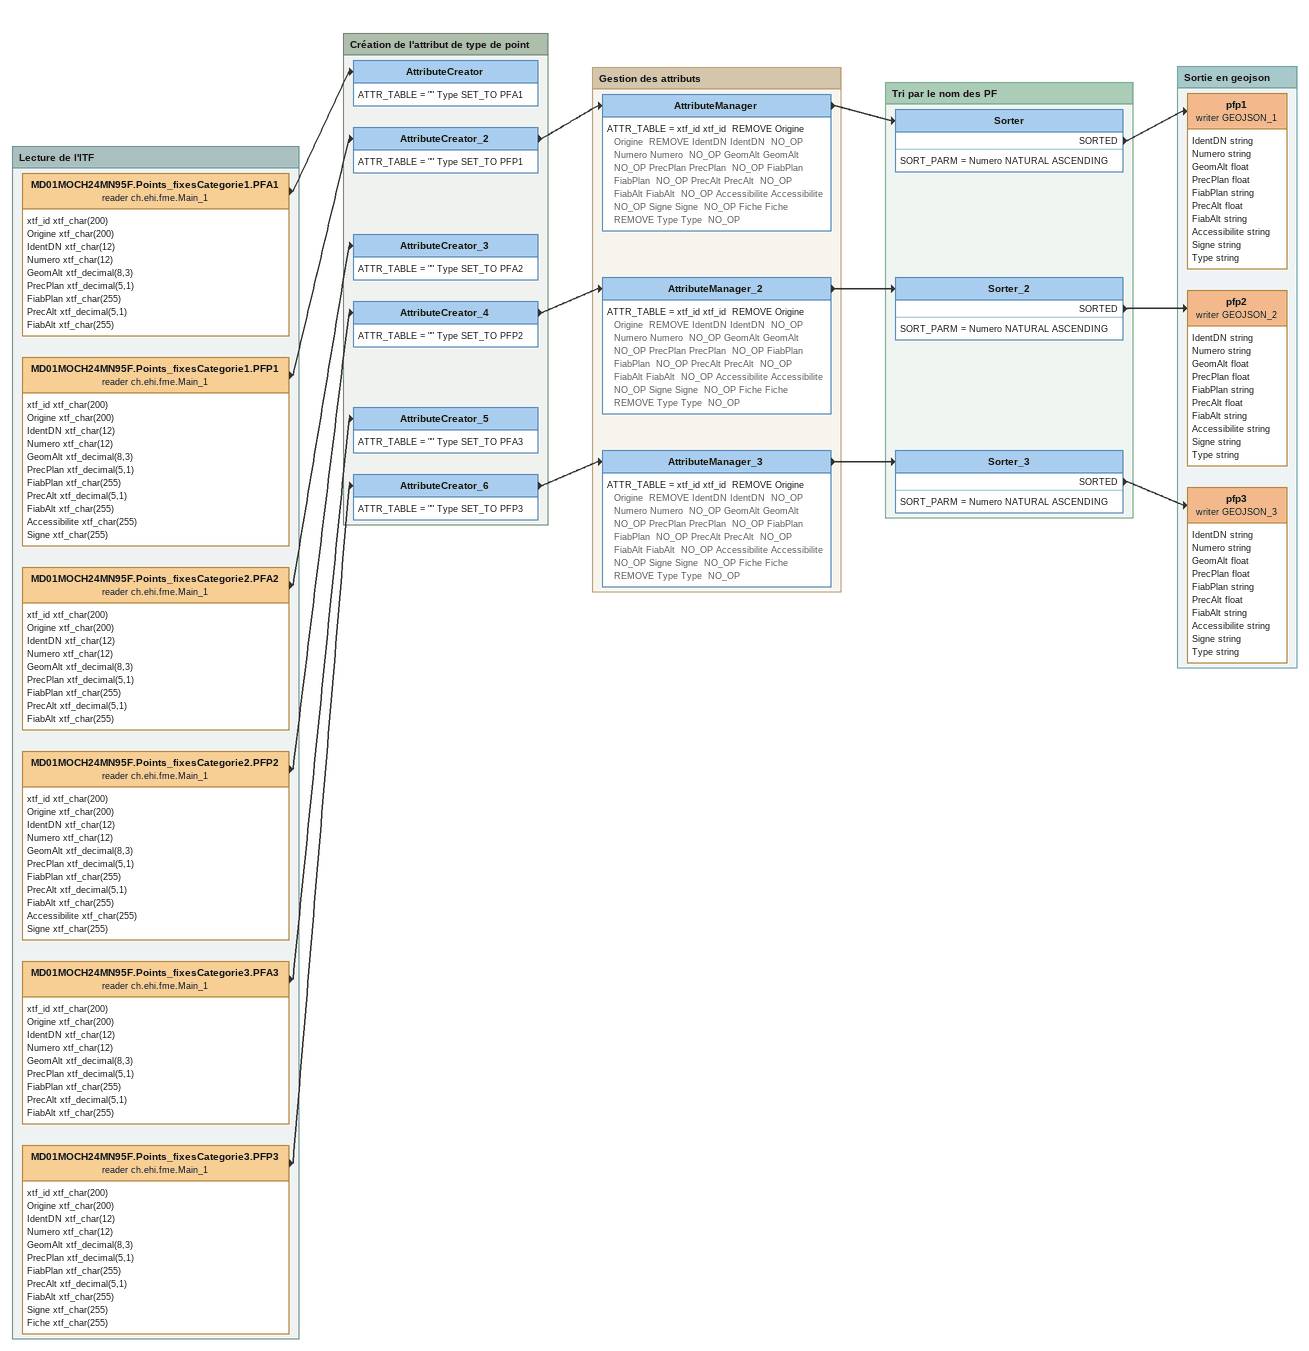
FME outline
Bookmark: Lecture de l'ITF
MD01MOCH24MN95F.Points_fixesCategorie1.PFA1 (reader ch.ehi.fme.Main_1)
    attributes: xtf_id xtf_char(200), Origine xtf_char(200), IdentDN xtf_char(12), Numero xtf_char(12), GeomAlt xtf_decimal(8,3), PrecPlan xtf_decimal(5,1), FiabPlan xtf_char(255), PrecAlt xtf_decimal(5,1), FiabAlt xtf_char(255)
    -> AttributeCreator
MD01MOCH24MN95F.Points_fixesCategorie1.PFP1 (reader ch.ehi.fme.Main_1)
    attributes: xtf_id xtf_char(200), Origine xtf_char(200), IdentDN xtf_char(12), Numero xtf_char(12), GeomAlt xtf_decimal(8,3), PrecPlan xtf_decimal(5,1), FiabPlan xtf_char(255), PrecAlt xtf_decimal(5,1), FiabAlt xtf_char(255), Accessibilite xtf_char(255), Signe xtf_char(255)
    -> AttributeCreator_2
MD01MOCH24MN95F.Points_fixesCategorie2.PFA2 (reader ch.ehi.fme.Main_1)
    attributes: xtf_id xtf_char(200), Origine xtf_char(200), IdentDN xtf_char(12), Numero xtf_char(12), GeomAlt xtf_decimal(8,3), PrecPlan xtf_decimal(5,1), FiabPlan xtf_char(255), PrecAlt xtf_decimal(5,1), FiabAlt xtf_char(255)
    -> AttributeCreator_3
MD01MOCH24MN95F.Points_fixesCategorie2.PFP2 (reader ch.ehi.fme.Main_1)
    attributes: xtf_id xtf_char(200), Origine xtf_char(200), IdentDN xtf_char(12), Numero xtf_char(12), GeomAlt xtf_decimal(8,3), PrecPlan xtf_decimal(5,1), FiabPlan xtf_char(255), PrecAlt xtf_decimal(5,1), FiabAlt xtf_char(255), Accessibilite xtf_char(255), Signe xtf_char(255)
    -> AttributeCreator_4
MD01MOCH24MN95F.Points_fixesCategorie3.PFA3 (reader ch.ehi.fme.Main_1)
    attributes: xtf_id xtf_char(200), Origine xtf_char(200), IdentDN xtf_char(12), Numero xtf_char(12), GeomAlt xtf_decimal(8,3), PrecPlan xtf_decimal(5,1), FiabPlan xtf_char(255), PrecAlt xtf_decimal(5,1), FiabAlt xtf_char(255)
    -> AttributeCreator_5
MD01MOCH24MN95F.Points_fixesCategorie3.PFP3 (reader ch.ehi.fme.Main_1)
    attributes: xtf_id xtf_char(200), Origine xtf_char(200), IdentDN xtf_char(12), Numero xtf_char(12), GeomAlt xtf_decimal(8,3), PrecPlan xtf_decimal(5,1), FiabPlan xtf_char(255), PrecAlt xtf_decimal(5,1), FiabAlt xtf_char(255), Signe xtf_char(255), Fiche xtf_char(255)
    -> AttributeCreator_6

Bookmark: Création de l'attribut de type de point
AttributeCreator
    ATTR_TABLE = "" Type SET_TO PFA1
AttributeCreator_2
    ATTR_TABLE = "" Type SET_TO PFP1
    -> AttributeManager
AttributeCreator_3
    ATTR_TABLE = "" Type SET_TO PFA2
AttributeCreator_4
    ATTR_TABLE = "" Type SET_TO PFP2
    -> AttributeManager_2
AttributeCreator_5
    ATTR_TABLE = "" Type SET_TO PFA3
AttributeCreator_6
    ATTR_TABLE = "" Type SET_TO PFP3
    -> AttributeManager_3

Bookmark: Gestion des attributs
AttributeManager
    ATTR_TABLE = xtf_id xtf_id  REMOVE Origine Origine  REMOVE IdentDN IdentDN  NO_OP Numero Numero  NO_OP GeomAlt GeomAlt  NO_OP PrecPlan PrecPlan  NO_OP FiabPlan FiabPlan  NO_OP PrecAlt PrecAlt  NO_OP FiabAlt FiabAlt  NO_OP Accessibilite Accessibilite  NO_OP Signe Signe  NO_OP Fiche Fiche  REMOVE Type Type  NO_OP
    -> Sorter
AttributeManager_2
    ATTR_TABLE = xtf_id xtf_id  REMOVE Origine Origine  REMOVE IdentDN IdentDN  NO_OP Numero Numero  NO_OP GeomAlt GeomAlt  NO_OP PrecPlan PrecPlan  NO_OP FiabPlan FiabPlan  NO_OP PrecAlt PrecAlt  NO_OP FiabAlt FiabAlt  NO_OP Accessibilite Accessibilite  NO_OP Signe Signe  NO_OP Fiche Fiche  REMOVE Type Type  NO_OP
    -> Sorter_2
AttributeManager_3
    ATTR_TABLE = xtf_id xtf_id  REMOVE Origine Origine  REMOVE IdentDN IdentDN  NO_OP Numero Numero  NO_OP GeomAlt GeomAlt  NO_OP PrecPlan PrecPlan  NO_OP FiabPlan FiabPlan  NO_OP PrecAlt PrecAlt  NO_OP FiabAlt FiabAlt  NO_OP Accessibilite Accessibilite  NO_OP Signe Signe  NO_OP Fiche Fiche  REMOVE Type Type  NO_OP
    -> Sorter_3

Bookmark: Tri par le nom des PF
Sorter
    SORT_PARM = Numero NATURAL ASCENDING
    SORTED -> pfp1 (writer GEOJSON_1)
Sorter_2
    SORT_PARM = Numero NATURAL ASCENDING
    SORTED -> pfp2 (writer GEOJSON_2)
Sorter_3
    SORT_PARM = Numero NATURAL ASCENDING
    SORTED -> pfp3 (writer GEOJSON_3)

Bookmark: Sortie en geojson
pfp1 (writer GEOJSON_1)
    attributes: IdentDN string, Numero string, GeomAlt float, PrecPlan float, FiabPlan string, PrecAlt float, FiabAlt string, Accessibilite string, Signe string, Type string
pfp2 (writer GEOJSON_2)
    attributes: IdentDN string, Numero string, GeomAlt float, PrecPlan float, FiabPlan string, PrecAlt float, FiabAlt string, Accessibilite string, Signe string, Type string
pfp3 (writer GEOJSON_3)
    attributes: IdentDN string, Numero string, GeomAlt float, PrecPlan float, FiabPlan string, PrecAlt float, FiabAlt string, Accessibilite string, Signe string, Type string
